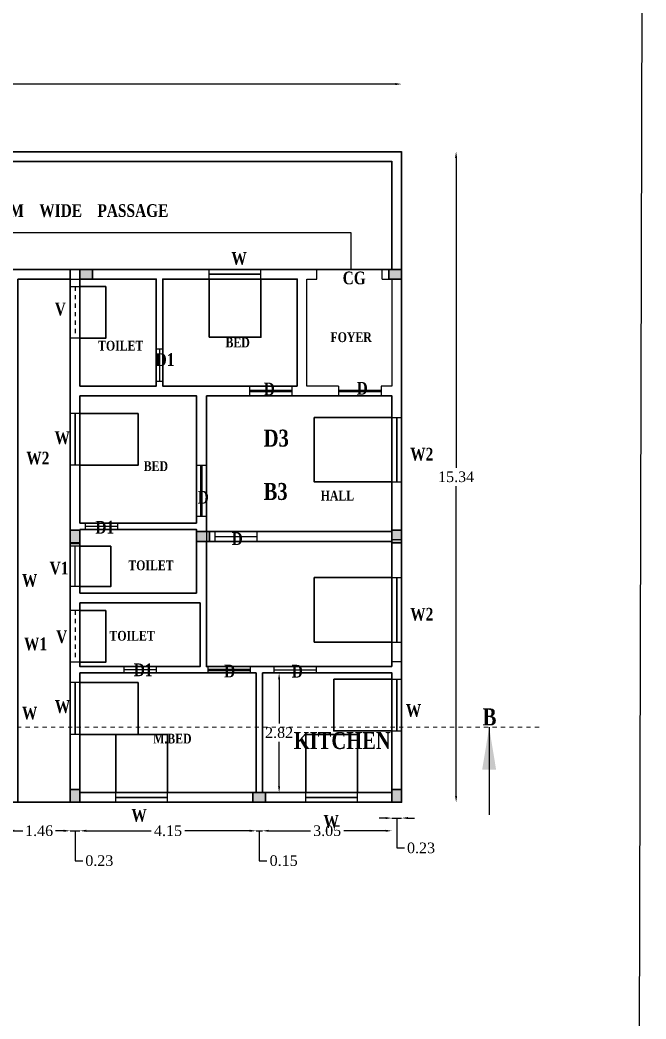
# Model space of a CAD drawing. Header units: metres. Extents: x 5 to 221, y 0 to 97.
# Drawn here: x 206.69 to 221.44, y 32.43 to 55.98 of the extents above; entities that cross this region are included whole.
import ezdxf

# ---------------------------------------------------------------- set-up
doc = ezdxf.new("R2010")
doc.units = ezdxf.units.M
doc.header["$LTSCALE"] = 0.015
doc.linetypes.add('DASHED2', pattern=[9.525, 6.35, -3.175])
for name, color, linetype, lineweight in [('FLOOR-STILT', 7, 'Continuous', 50), ('FLOOR01', 7, 'Continuous', 50), ('FLOOR03', 7, 'Continuous', 50)]:
    doc.layers.add(name, color=color, linetype=linetype, lineweight=lineweight)
doc.styles.get("Standard").update_dxf_attribs({"font": 'times.ttf'})
doc.styles.add('style1', font='timesbd.ttf', dxfattribs={"width": 0.8, "height": 0.18})
doc.styles.add('style4', font='timesbd.ttf', dxfattribs={"height": 0.25})
doc.dimstyles.new('Copy of 0.25', dxfattribs={"dimtxt": 0.3, "dimasz": 0.5, "dimexe": 0.1, "dimexo": 0.4, "dimgap": 0.09, "dimtad": 0, "dimtih": 1, "dimtoh": 1, "dimzin": 0, "dimdsep": 46, "dimtxsty": 'Standard', "dimcen": 0.09, "dimclrt": 256, "dimadec": 0, "dimazin": 0, "dimtfac": 1, "dimtofl": 0, "dimtmove": 0, "dimatfit": 0, "dimfxl": 1, "dimtolj": 1, "dimtzin": 0, "dimarcsym": 0})
doc.dimstyles.new('M', dxfattribs={"dimtxt": 0.25, "dimasz": 0.15, "dimexe": 0.15, "dimexo": 1.1, "dimgap": 0.09, "dimtad": 0, "dimtih": 1, "dimtoh": 1, "dimzin": 0, "dimdsep": 46, "dimtxsty": 'Standard', "dimcen": 0.09, "dimse1": 1, "dimse2": 1, "dimclrt": 256, "dimadec": 0, "dimazin": 0, "dimtfac": 1, "dimtofl": 0, "dimtmove": 0, "dimatfit": 3, "dimfxl": 1, "dimtolj": 1, "dimtzin": 0, "dimarcsym": 0})

# ---------------------------------------------------------------- blocks, each defined once
blk = doc.blocks.new('*D114')
at = {"color": 0, "lineweight": -2, "transparency": 16777216}
for p, q in [((206.558, 36.868), (206.756, 36.868)), ((207.722, 36.868), (207.524, 36.868))]:
    blk.add_line(p, q, dxfattribs=at)
at = {"color": 0, "lineweight": 30, "transparency": 16777216}
for points in [[(206.558, 36.893), (206.558, 36.843), (206.408, 36.868)], [(207.722, 36.893), (207.722, 36.843), (207.872, 36.868)]]:
    blk.add_solid(points, dxfattribs=at)
at = {"transparency": 16777216, "insert": (207.14, 36.868), "char_height": 0.25, "attachment_point": 5}
blk.add_mtext('\\A1;1.46', dxfattribs=at)
blk = doc.blocks.new('*D115')
at = {"color": 0, "lineweight": -2, "transparency": 16777216}
for p, q in [((207.722, 36.868), (207.572, 36.868)), ((207.872, 36.868), (208.102, 36.868)), ((207.987, 36.868), (207.987, 36.163)), ((208.252, 36.868), (208.402, 36.868)), ((207.987, 36.163), (208.167, 36.163))]:
    blk.add_line(p, q, dxfattribs=at)
at = {"color": 0, "lineweight": 30, "transparency": 16777216}
for points in [[(207.722, 36.893), (207.722, 36.843), (207.872, 36.868)], [(208.252, 36.893), (208.252, 36.843), (208.102, 36.868)]]:
    blk.add_solid(points, dxfattribs=at)
at = {"transparency": 16777216, "insert": (208.559, 36.163), "char_height": 0.25, "attachment_point": 5}
blk.add_mtext('\\A1;0.23', dxfattribs=at)
blk = doc.blocks.new('*D116')
at = {"color": 0, "lineweight": -2, "transparency": 16777216}
for p, q in [((208.252, 36.868), (209.78, 36.868)), ((212.102, 36.868), (210.575, 36.868))]:
    blk.add_line(p, q, dxfattribs=at)
at = {"color": 0, "lineweight": 30, "transparency": 16777216}
for points in [[(208.252, 36.893), (208.252, 36.843), (208.102, 36.868)], [(212.102, 36.893), (212.102, 36.843), (212.252, 36.868)]]:
    blk.add_solid(points, dxfattribs=at)
at = {"transparency": 16777216, "insert": (210.177, 36.868), "char_height": 0.25, "attachment_point": 5}
blk.add_mtext('\\A1;4.15', dxfattribs=at)
blk = doc.blocks.new('*D117')
at = {"color": 0, "lineweight": -2, "transparency": 16777216}
for p, q in [((212.102, 36.868), (211.952, 36.868)), ((212.252, 36.868), (212.402, 36.868)), ((212.327, 36.868), (212.327, 36.163)), ((212.552, 36.868), (212.702, 36.868)), ((212.327, 36.163), (212.507, 36.163))]:
    blk.add_line(p, q, dxfattribs=at)
at = {"color": 0, "lineweight": 30, "transparency": 16777216}
for points in [[(212.102, 36.893), (212.102, 36.843), (212.252, 36.868)], [(212.552, 36.893), (212.552, 36.843), (212.402, 36.868)]]:
    blk.add_solid(points, dxfattribs=at)
at = {"transparency": 16777216, "insert": (212.902, 36.163), "char_height": 0.25, "attachment_point": 5}
blk.add_mtext('\\A1;0.15', dxfattribs=at)
blk = doc.blocks.new('*D118')
at = {"color": 0, "lineweight": -2, "transparency": 16777216}
for p, q in [((212.552, 36.868), (213.534, 36.868)), ((215.302, 36.868), (214.321, 36.868))]:
    blk.add_line(p, q, dxfattribs=at)
at = {"color": 0, "lineweight": 30, "transparency": 16777216}
for points in [[(212.552, 36.893), (212.552, 36.843), (212.402, 36.868)], [(215.302, 36.893), (215.302, 36.843), (215.452, 36.868)]]:
    blk.add_solid(points, dxfattribs=at)
at = {"transparency": 16777216, "insert": (213.927, 36.868), "char_height": 0.25, "attachment_point": 5}
blk.add_mtext('\\A1;3.05', dxfattribs=at)
blk = doc.blocks.new('*D121')
at = {"color": 0, "lineweight": -2, "transparency": 16777216}
for p, q in [((215.302, 37.168), (215.152, 37.168)), ((215.452, 37.168), (215.682, 37.168)), ((215.567, 37.168), (215.567, 36.463)), ((215.832, 37.168), (215.982, 37.168)), ((215.567, 36.463), (215.747, 36.463))]:
    blk.add_line(p, q, dxfattribs=at)
at = {"color": 0, "lineweight": 30, "transparency": 16777216}
for points in [[(215.302, 37.193), (215.302, 37.143), (215.452, 37.168)], [(215.832, 37.193), (215.832, 37.143), (215.682, 37.168)]]:
    blk.add_solid(points, dxfattribs=at)
at = {"transparency": 16777216, "insert": (216.139, 36.463), "char_height": 0.25, "attachment_point": 5}
blk.add_mtext('\\A1;0.23', dxfattribs=at)
blk = doc.blocks.new('*D122')
at = {"color": 0, "lineweight": -2, "transparency": 16777216}
for p, q in [((189.937, 54.467), (202.24, 54.467)), ((215.532, 54.467), (203.23, 54.467))]:
    blk.add_line(p, q, dxfattribs=at)
at = {"color": 0, "lineweight": 30, "transparency": 16777216}
for points in [[(189.937, 54.492), (189.937, 54.442), (189.787, 54.467)], [(215.532, 54.492), (215.532, 54.442), (215.682, 54.467)]]:
    blk.add_solid(points, dxfattribs=at)
at = {"transparency": 16777216, "insert": (202.735, 54.467), "char_height": 0.25, "attachment_point": 5}
blk.add_mtext('\\A1;25.90', dxfattribs=at)
blk = doc.blocks.new('*D120')
at = {"layer": 'FLOOR-STILT', "color": 0, "lineweight": -2, "transparency": 16777216}
for p, q in [((216.965, 52.728), (216.965, 45.426)), ((216.965, 37.689), (216.965, 44.991))]:
    blk.add_line(p, q, dxfattribs=at)
at = {"layer": 'FLOOR-STILT', "color": 0, "lineweight": 30, "transparency": 16777216}
for points in [[(216.94, 52.728), (216.99, 52.728), (216.965, 52.878)], [(216.94, 37.689), (216.99, 37.689), (216.965, 37.539)]]:
    blk.add_solid(points, dxfattribs=at)
at = {"layer": 'FLOOR-STILT', "lineweight": -2, "transparency": 16777216, "insert": (216.965, 45.209), "char_height": 0.25, "attachment_point": 5}
blk.add_mtext('\\A1;15.34', dxfattribs=at)
blk = doc.blocks.new('*D136')
at = {"layer": 'FLOOR03', "color": 0, "lineweight": -2, "transparency": 16777216}
for p, q in [((212.795, 40.439), (212.795, 39.397)), ((212.795, 37.919), (212.795, 38.962))]:
    blk.add_line(p, q, dxfattribs=at)
at = {"layer": 'FLOOR03', "color": 0, "lineweight": 30, "transparency": 16777216}
for points in [[(212.77, 40.439), (212.82, 40.439), (212.795, 40.589)], [(212.77, 37.919), (212.82, 37.919), (212.795, 37.769)]]:
    blk.add_solid(points, dxfattribs=at)
at = {"layer": 'FLOOR03', "lineweight": 30, "transparency": 16777216, "insert": (212.795, 39.179), "char_height": 0.25, "attachment_point": 5}
blk.add_mtext('\\A1;2.82', dxfattribs=at)

msp = doc.modelspace()

# ---------------------------------------------------------------- hatches: boundary and pattern name
at = {"layer": 'FLOOR03'}
h = msp.add_hatch(color=256, dxfattribs=at)
h.dxf.hatch_style = 1
h.paths.add_polyline_path([(208.402, 49.869), (208.402, 50.099), (208.102, 50.099), (208.102, 49.869)])
h = msp.add_hatch(color=256, dxfattribs=at)
h.dxf.hatch_style = 1
h.paths.add_polyline_path([(215.682, 49.869), (215.682, 50.099), (215.382, 50.099), (215.382, 49.869)])
h = msp.add_hatch(color=256, dxfattribs=at)
h.dxf.hatch_style = 1
h.paths.add_polyline_path([(207.872, 43.654), (208.102, 43.654), (208.102, 43.954), (207.872, 43.954)])
h = msp.add_hatch(color=256, dxfattribs=at)
h.dxf.hatch_style = 1
h.paths.add_polyline_path([(211.152, 43.689), (211.152, 43.919), (210.852, 43.919), (210.852, 43.689)])
h = msp.add_hatch(color=256, dxfattribs=at)
h.dxf.hatch_style = 1
h.paths.add_polyline_path([(215.452, 43.654), (215.682, 43.654), (215.682, 43.954), (215.452, 43.954)])
h = msp.add_hatch(color=256, dxfattribs=at)
h.dxf.hatch_style = 1
h.paths.add_polyline_path([(207.872, 37.539), (208.102, 37.539), (208.102, 37.839), (207.872, 37.839)])
h = msp.add_hatch(color=256, dxfattribs=at)
h.dxf.hatch_style = 1
h.paths.add_polyline_path([(212.477, 37.539), (212.477, 37.769), (212.177, 37.769), (212.177, 37.539)])
h = msp.add_hatch(color=256, dxfattribs=at)
h.dxf.hatch_style = 1
h.paths.add_polyline_path([(215.452, 37.539), (215.682, 37.539), (215.682, 37.839), (215.452, 37.839)])

# ---------------------------------------------------------------- linework, layer by layer
for p, q in [((221.44, 96.703), (221.204, 0.507)), ((213.686, 49.869), (213.686, 50.099)), ((215.221, 49.869), (215.221, 50.099)), ((209.902, 48.228), (210.052, 48.228)), ((209.902, 47.468), (210.052, 47.468)), ((212.098, 47.349), (212.098, 47.119)), ((213.098, 47.349), (213.098, 47.119)), ((214.196, 47.349), (214.196, 47.119)), ((215.196, 47.349), (215.196, 47.119)), ((210.852, 45.487), (211.082, 45.487)), ((210.852, 44.287), (211.082, 44.287)), ((208.232, 43.969), (208.232, 44.119)), ((208.992, 43.969), (208.992, 44.119)), ((209.139, 40.739), (209.139, 40.589)), ((209.899, 40.739), (209.899, 40.589)), ((211.115, 40.739), (211.115, 40.589)), ((212.115, 40.739), (212.115, 40.589)), ((212.671, 40.739), (212.671, 40.589)), ((213.671, 40.739), (213.671, 40.589)), ((208.949, 37.539), (208.949, 37.769)), ((210.025, 37.539), (215.452, 37.539, 48.021)), ((212.402, 37.539, 48.021), (212.671, 37.539, 48.021))]:
    msp.add_line(p, q)
at = {"lineweight": -2}
for p, q in [((189.787, 52.87), (215.682, 52.878)), ((215.682, 52.878), (215.682, 37.539)), ((190.017, 52.64), (215.452, 52.648)), ((215.452, 52.648), (215.452, 50.099)), ((201.568, 50.099), (207.872, 50.099)), ((208.922, 50.099), (207.872, 50.099)), ((207.872, 50.099), (215.682, 50.099)), ((213.686, 50.099), (213.222, 50.099)), ((215.452, 50.099), (215.221, 50.099)), ((215.682, 48.599), (215.682, 50.099)), ((206.638, 49.869), (209.902, 49.869)), ((207.872, 49.869), (207.872, 47.119)), ((207.872, 49.695), (208.102, 49.695)), ((208.102, 47.349), (208.102, 49.869)), ((209.902, 49.869), (209.902, 48.228)), ((210.052, 49.869), (213.222, 49.869)), ((210.052, 48.228), (210.052, 49.869)), ((213.222, 49.869), (213.222, 47.349)), ((213.452, 49.869), (213.686, 49.869)), ((213.452, 47.349), (213.452, 49.869)), ((215.221, 49.869), (215.452, 49.869)), ((215.452, 49.869), (215.452, 47.349)), ((215.682, 47.119), (215.682, 48.369)), ((209.902, 47.349), (208.102, 47.349)), ((209.902, 47.468), (209.902, 47.349)), ((210.052, 47.349), (210.052, 47.468)), ((213.222, 47.349), (210.052, 47.349)), ((214.196, 47.349), (213.452, 47.349)), ((215.452, 47.349), (215.196, 47.349)), ((207.872, 47.119), (207.872, 42.239)), ((210.852, 47.119), (208.102, 47.119)), ((208.102, 47.119), (208.102, 44.119)), ((210.852, 45.287), (210.852, 47.119)), ((214.196, 47.119), (211.082, 47.119)), ((211.082, 47.119), (211.082, 45.487)), ((215.452, 47.119), (215.196, 47.119)), ((215.452, 42.239), (215.452, 47.119)), ((215.452, 42.469), (215.452, 47.119)), ((215.682, 42.239), (215.682, 47.119)), ((210.852, 44.119), (210.852, 45.287)), ((211.082, 44.287), (211.082, 42.469)), ((208.232, 44.119), (208.102, 44.119)), ((208.992, 44.119), (210.852, 44.119)), ((208.102, 43.969), (208.102, 43.769)), ((208.232, 43.969), (208.102, 43.969)), ((208.102, 43.854), (208.102, 43.889)), ((208.992, 43.969), (210.852, 43.969)), ((210.852, 42.469), (210.852, 43.969)), ((211.082, 43.919), (211.279, 43.919)), ((211.279, 43.919, -96.042), (211.279, 43.689)), ((212.279, 43.919), (215.452, 43.919)), ((212.279, 43.689, -96.042), (212.279, 43.919)), ((215.682, 43.654), (215.682, 43.919)), ((215.682, 43.654), (215.682, 43.919)), ((207.872, 43.689), (207.872, 43.654)), ((207.987, 42.627), (207.987, 43.577)), ((208.102, 43.769), (208.102, 42.469)), ((211.082, 43.689), (211.279, 43.689)), ((212.279, 43.689), (215.452, 43.689)), ((215.452, 43.689), (215.452, 43.654)), ((215.452, 43.689), (215.452, 43.654)), ((208.102, 42.469), (210.852, 42.469)), ((211.082, 40.739), (211.082, 42.469)), ((207.872, 42.239), (207.872, 40.739)), ((208.102, 40.739), (208.102, 42.239)), ((208.102, 42.239), (210.932, 42.239)), ((210.932, 42.239), (210.932, 40.739)), ((215.452, 42.239), (215.452, 40.739)), ((207.872, 40.739), (207.872, 37.539)), ((209.139, 40.739), (208.102, 40.739)), ((210.932, 40.739), (209.899, 40.739)), ((212.402, 40.739), (211.082, 40.739)), ((215.452, 40.739), (212.402, 40.739)), ((215.682, 37.539), (215.682, 40.739)), ((209.139, 40.589), (208.102, 40.589)), ((208.102, 40.589), (208.102, 37.769)), ((212.252, 40.589), (209.899, 40.589)), ((212.252, 37.769), (212.252, 40.589)), ((212.402, 37.769), (212.402, 40.589)), ((212.402, 40.589), (215.452, 40.589)), ((215.452, 40.589), (215.452, 37.769)), ((208.102, 37.769), (212.252, 37.769)), ((210.169, 37.539), (210.169, 37.769)), ((212.402, 37.769), (215.452, 37.769)), ((215.682, 37.539), (189.787, 37.539)), ((207.872, 37.539), (210.025, 37.539)), ((212.402, 37.539), (212.671, 37.539)), ((213.671, 37.539), (215.682, 37.539))]:
    msp.add_line(p, q, dxfattribs=at)
at = {"ltscale": 0.2}
for p, q in [((211.148, 49.869), (211.148, 50.099)), ((212.368, 49.869), (212.368, 50.099)), ((208.102, 48.475), (207.872, 48.475)), ((208.102, 46.702), (207.872, 46.702)), ((215.452, 46.609), (215.682, 46.609)), ((208.102, 45.482), (207.872, 45.482)), ((215.452, 45.089), (215.682, 45.089)), ((208.102, 43.628), (207.872, 43.628)), ((208.102, 43.577), (207.872, 43.577)), ((215.452, 43.737), (215.682, 43.737)), ((208.102, 42.627), (207.872, 42.627)), ((215.452, 42.837), (215.682, 42.837)), ((208.102, 42.06), (207.872, 42.06)), ((215.452, 41.317), (215.682, 41.317)), ((208.102, 40.84), (207.872, 40.84)), ((215.452, 40.859), (215.682, 40.859)), ((208.102, 40.36), (207.872, 40.36)), ((215.452, 40.442), (215.682, 40.442)), ((208.102, 39.14), (207.872, 39.14)), ((215.452, 39.222), (215.682, 39.222)), ((213.422, 37.539), (213.422, 37.769)), ((214.642, 37.539), (214.642, 37.769))]:
    msp.add_line(p, q, dxfattribs=at)
at = {"lineweight": 35, "ltscale": 0.2}
for p, q in [((212.368, 49.984), (211.148, 49.984)), ((207.987, 46.702), (207.987, 45.482)), ((215.567, 46.609), (215.567, 45.089)), ((215.567, 42.837), (215.567, 41.317)), ((207.987, 40.36), (207.987, 39.14)), ((215.567, 40.442), (215.567, 39.222)), ((208.949, 37.654), (210.169, 37.654)), ((214.642, 37.654), (213.422, 37.654))]:
    msp.add_line(p, q, dxfattribs=at)
at = {"linetype": 'DASHED2', "ltscale": 0.2}
for p, q in [((207.987, 49.695), (207.987, 48.475)), ((207.987, 42.06), (207.987, 40.84))]:
    msp.add_line(p, q, dxfattribs=at)
at = {"linetype": 'DASHED2', "lineweight": 0, "ltscale": 0.2}
msp.add_line((218.921, 39.31, 48.021), (187.816, 39.31, 48.021), dxfattribs=at)
at = {"layer": 'FLOOR03', "color": 82, "lineweight": -2}
for p, q in [((209.977, 48.228), (209.977, 47.468)), ((208.232, 44.044), (208.992, 44.044)), ((211.279, 43.804, -48.021), (212.279, 43.804, -48.021)), ((209.899, 40.664), (209.139, 40.664)), ((212.671, 40.664), (213.671, 40.664))]:
    msp.add_line(p, q, dxfattribs=at)
at = {"layer": 'FLOOR03', "color": 22, "lineweight": 50}
for p, q in [((212.098, 47.234), (213.098, 47.234)), ((210.967, 44.287), (210.967, 45.487)), ((211.115, 40.664), (212.115, 40.664))]:
    msp.add_line(p, q, dxfattribs=at)
at = {"layer": 'FLOOR03', "color": 84, "lineweight": 50}
msp.add_line((214.196, 47.234), (215.196, 47.234), dxfattribs=at)
at = {"layer": 'FLOOR03', "color": 181, "lineweight": 30}
msp.add_lwpolyline([(189.787, 52.87), (215.682, 52.87), (215.682, 37.539), (189.787, 37.539)], close=True, dxfattribs=at)
at = {"layer": 'FLOOR03', "color": 31, "lineweight": 30}
msp.add_lwpolyline([(190.017, 52.64), (215.452, 52.64), (215.452, 50.099), (190.017, 50.099)], close=True, dxfattribs=at)
at = {"layer": 'FLOOR03', "color": 194, "lineweight": -2}
msp.add_lwpolyline([(200.313, 50.099), (200.313, 50.966), (214.486, 50.966), (214.486, 50.099)], dxfattribs=at)
at = {"layer": 'FLOOR03', "color": 230, "lineweight": 30}
msp.add_lwpolyline([(215.682, 50.099), (207.872, 50.099), (207.872, 37.539), (215.682, 37.539)], close=True, dxfattribs=at)
at = {"layer": 'FLOOR03', "lineweight": 30}
for points in [[(208.102, 50.099), (208.102, 49.869), (208.402, 49.869), (208.402, 50.099)], [(215.382, 50.099), (215.382, 49.869), (215.682, 49.869), (215.682, 50.099)], [(208.102, 43.954), (207.872, 43.954), (207.872, 43.654), (208.102, 43.654)], [(210.852, 43.919), (210.852, 43.689), (211.152, 43.689), (211.152, 43.919)], [(215.682, 43.954), (215.452, 43.954), (215.452, 43.654), (215.682, 43.654)], [(208.102, 37.839), (207.872, 37.839), (207.872, 37.539), (208.102, 37.539)], [(212.177, 37.769), (212.177, 37.539), (212.477, 37.539), (212.477, 37.769)], [(215.682, 37.839), (215.452, 37.839), (215.452, 37.539), (215.682, 37.539)]]:
    msp.add_lwpolyline(points, close=True, dxfattribs=at)
at = {"layer": 'FLOOR03', "color": 145, "lineweight": 30}
for points in [[(208.102, 50.099), (208.102, 49.869), (208.402, 49.869), (208.402, 50.099)], [(215.382, 50.099), (215.382, 49.869), (215.682, 49.869), (215.682, 50.099)], [(208.102, 43.954), (207.872, 43.954), (207.872, 43.654), (208.102, 43.654)], [(210.852, 43.919), (210.852, 43.689), (211.152, 43.689), (211.152, 43.919)], [(215.682, 43.954), (215.452, 43.954), (215.452, 43.654), (215.682, 43.654)], [(208.102, 37.839), (207.872, 37.839), (207.872, 37.539), (208.102, 37.539)], [(212.177, 37.769), (212.177, 37.539), (212.477, 37.539), (212.477, 37.769)], [(215.682, 37.839), (215.452, 37.839), (215.452, 37.539), (215.682, 37.539)]]:
    msp.add_lwpolyline(points, close=True, dxfattribs=at)
at = {"layer": 'FLOOR03', "color": 11, "lineweight": 30}
msp.add_lwpolyline([(206.638, 49.869), (207.872, 49.869), (207.872, 37.539), (206.638, 37.539)], close=True, dxfattribs=at)
at = {"layer": 'FLOOR03', "color": 81, "lineweight": 30}
for points in [[(209.902, 49.869), (208.102, 49.869), (208.102, 47.349), (209.902, 47.349)], [(210.852, 42.469), (208.102, 42.469), (208.102, 43.969), (210.852, 43.969)], [(210.932, 42.239), (208.102, 42.239), (208.102, 40.739), (210.932, 40.739)]]:
    msp.add_lwpolyline(points, close=True, dxfattribs=at)
at = {"layer": 'FLOOR03', "color": 80, "lineweight": 30}
for points in [[(209.902, 47.349), (208.102, 47.349), (208.102, 49.869), (209.902, 49.869)], [(210.852, 42.469), (208.102, 42.469), (208.102, 43.969), (210.852, 43.969)], [(210.932, 40.739), (208.102, 40.739), (208.102, 42.239), (210.932, 42.239)]]:
    msp.add_lwpolyline(points, close=True, dxfattribs=at)
at = {"layer": 'FLOOR03', "color": 83, "lineweight": 30}
for points in [[(209.902, 47.349), (208.102, 47.349), (208.102, 49.869), (209.902, 49.869)], [(210.852, 42.469), (208.102, 42.469), (208.102, 43.969), (210.852, 43.969)], [(210.932, 40.739), (208.102, 40.739), (208.102, 42.239), (210.932, 42.239)]]:
    msp.add_lwpolyline(points, close=True, dxfattribs=at)
at = {"layer": 'FLOOR03', "color": 102, "lineweight": 30}
for points in [[(208.102, 49.695), (208.102, 48.475), (208.712, 48.475), (208.712, 49.695)], [(208.832, 43.577), (208.832, 42.627), (208.102, 42.627), (208.102, 43.577)], [(208.102, 42.06), (208.102, 40.84), (208.712, 40.84), (208.712, 42.06)]]:
    msp.add_lwpolyline(points, close=True, dxfattribs=at)
at = {"layer": 'FLOOR03', "color": 23, "lineweight": 30}
for points in [[(213.222, 47.349), (210.052, 47.349), (210.052, 49.869), (213.222, 49.869)], [(210.852, 44.119), (208.102, 44.119), (208.102, 47.119), (210.852, 47.119)], [(211.082, 47.119), (215.452, 47.119), (215.452, 43.919), (211.082, 43.919)], [(215.452, 40.739), (211.082, 40.739), (211.082, 43.689), (215.452, 43.689)], [(212.252, 40.589), (208.102, 40.589), (208.102, 37.769), (212.252, 37.769)]]:
    msp.add_lwpolyline(points, close=True, dxfattribs=at)
at = {"layer": 'FLOOR03', "color": 103, "lineweight": 30}
for points in [[(211.148, 48.499), (212.368, 48.499), (212.368, 49.869), (211.148, 49.869)], [(208.102, 46.702), (208.102, 45.482), (209.472, 45.482), (209.472, 46.702)], [(213.622, 46.609), (213.622, 45.089), (215.452, 45.089), (215.452, 46.609)], [(213.622, 42.837), (213.622, 41.317), (215.452, 41.317), (215.452, 42.837)], [(208.102, 40.36), (208.102, 39.14), (209.472, 39.14), (209.472, 40.36)], [(214.082, 40.442), (214.082, 39.222), (215.452, 39.222), (215.452, 40.442)], [(208.949, 37.769), (210.169, 37.769), (210.169, 39.139), (208.949, 39.139)], [(213.422, 37.769), (214.642, 37.769), (214.642, 39.139), (213.422, 39.139)]]:
    msp.add_lwpolyline(points, close=True, dxfattribs=at)
at = {"layer": 'FLOOR03', "color": 25, "lineweight": 30}
msp.add_lwpolyline([(212.402, 40.589), (215.452, 40.589), (215.452, 37.769), (212.402, 37.769)], close=True, dxfattribs=at)

# ---------------------------------------------------------------- texts
at = {"ltscale": 0.2, "style": 'style4', "width": 0.8}
for s, height, p in [('2.54 M    WIDE    PASSAGE', 0.3, (205.715, 51.336, 48.021)), ('W', 0.3, (211.67, 50.206, 48.021)), ('CG', 0.3, (214.293, 49.748, 48.021)), ('V', 0.3, (207.509, 49.018, 48.021)), ('D1', 0.3, (209.885, 47.823, 48.021)), ('D', 0.3, (212.433, 47.13, 48.021)), ('D', 0.3, (214.621, 47.147, 48.021)), ('W', 0.3, (207.505, 45.982, 48.021)), ('W2', 0.3, (206.839, 45.501)), ('W2', 0.3, (215.884, 45.594)), ('D', 0.3, (210.876, 44.579, 48.021)), ('D1', 0.3, (208.465, 43.873, 48.021)), ('D', 0.3, (211.676, 43.605, 48.021)), ('V1', 0.3, (207.388, 42.909, 48.021)), ('W', 0.3, (206.736, 42.619)), ('W2', 0.3, (215.884, 41.822)), ('V', 0.3, (207.542, 41.291, 48.021)), ('W1', 0.3, (206.784, 41.123)), ('D1', 0.3, (209.37, 40.512, 48.021)), ('D', 0.3, (211.499, 40.484, 48.021)), ('D', 0.3, (213.092, 40.48, 48.021)), ('W', 0.3, (207.511, 39.647, 48.021)), ('W', 0.3, (215.781, 39.554)), ('W', 0.3, (206.736, 39.491)), ('B', 0.4, (217.593, 39.352, 48.021)), ('W', 0.3, (209.314, 37.085)), ('W', 0.3, (213.84, 36.941))]:
    msp.add_text(s, height=height, dxfattribs=at).set_placement(p)
at = {"layer": 'FLOOR01', "style": 'style1', "width": 0.8}
for s, p in [('FOYER', (214.006, 48.386, 46.675)), ('TOILET', (208.53, 48.187, 46.675)), ('BED', (211.533, 48.263, 46.675)), ('BED', (209.606, 45.348)), ('HALL', (213.775, 44.652, 46.675)), ('TOILET', (209.243, 43.01, 46.675)), ('TOILET', (208.798, 41.35, 46.675)), ('M.BED', (209.829, 38.926, 46.675))]:
    msp.add_text(s, height=0.23, dxfattribs=at).set_placement(p)
at = {"layer": 'FLOOR03', "color": 230, "lineweight": -2, "style": 'style4', "width": 0.8}
for s, p in [('D3', (212.433, 45.923, 48.021)), ('B3', (212.43, 44.666, 48.021)), ('KITCHEN', (213.141, 38.795))]:
    msp.add_text(s, height=0.4, dxfattribs=at).set_placement(p)

# ---------------------------------------------------------------- dimensions: what is measured, and where the dimension line sits
for base, p1, p2, picture, middle in [((215.6825, 54.467), (189.7871, 52.8699), (215.6825, 52.8783), '*D122', (202.7348, 54.467)), ((215.682, 37.168), (215.452, 37.769), (215.682, 37.769), '*D121', (215.837, 36.463)), ((207.872, 36.868), (206.408, 37.469), (207.872, 37.539), '*D114', (207.14, 36.868)), ((208.102, 36.868), (207.872, 37.539), (208.102, 37.539), '*D115', (208.257, 36.163)), ((212.252, 36.868), (208.102, 37.539), (212.252, 37.469), '*D116', (210.177, 36.868)), ((212.402, 36.868), (212.252, 37.469), (212.402, 37.469), '*D117', (212.597, 36.163)), ((215.452, 36.868), (212.402, 37.469), (215.452, 37.469), '*D118', (213.927, 36.868))]:
    dim = msp.add_linear_dim(base=base, p1=p1, p2=p2, dimstyle='M', override={"dimpost": '\\X', "dimtmove": 1})
    dim.commit()
    dim.dimension.update_dxf_attribs({"geometry": picture, "text_midpoint": middle})
at = {"layer": 'FLOOR-STILT', "lineweight": -2}
dim = msp.add_linear_dim(base=(216.965, 37.539), p1=(215.682, 52.878), p2=(215.682, 37.539), angle=90, dimstyle='M', override={"dimpost": '\\X'}, dxfattribs=at)
dim.commit()
dim.dimension.update_dxf_attribs({"geometry": '*D120', "text_midpoint": (216.965, 45.209)})
at = {"layer": 'FLOOR03', "lineweight": 30}
dim = msp.add_aligned_dim(p1=(212.402, 40.589), p2=(212.402, 37.769), distance=0.392, dimstyle='M', override={"dimpost": '\\X'}, dxfattribs=at)
dim.commit()
dim.dimension.update_dxf_attribs({"geometry": '*D136', "text_midpoint": (212.795, 39.179)})

# ---------------------------------------------------------------- leaders
at = {"ltscale": 0.2}
msp.add_leader([(217.744, 39.307, 48.021), (217.744, 37.242, 48.021)], dimstyle='Copy of 0.25', override={"dimscale": 1, "dimasz": 1, "dimgap": 0.09, "dimtad": 0, "dimtfillclr": 256}, dxfattribs=at)

doc.saveas('drawing.dxf')
